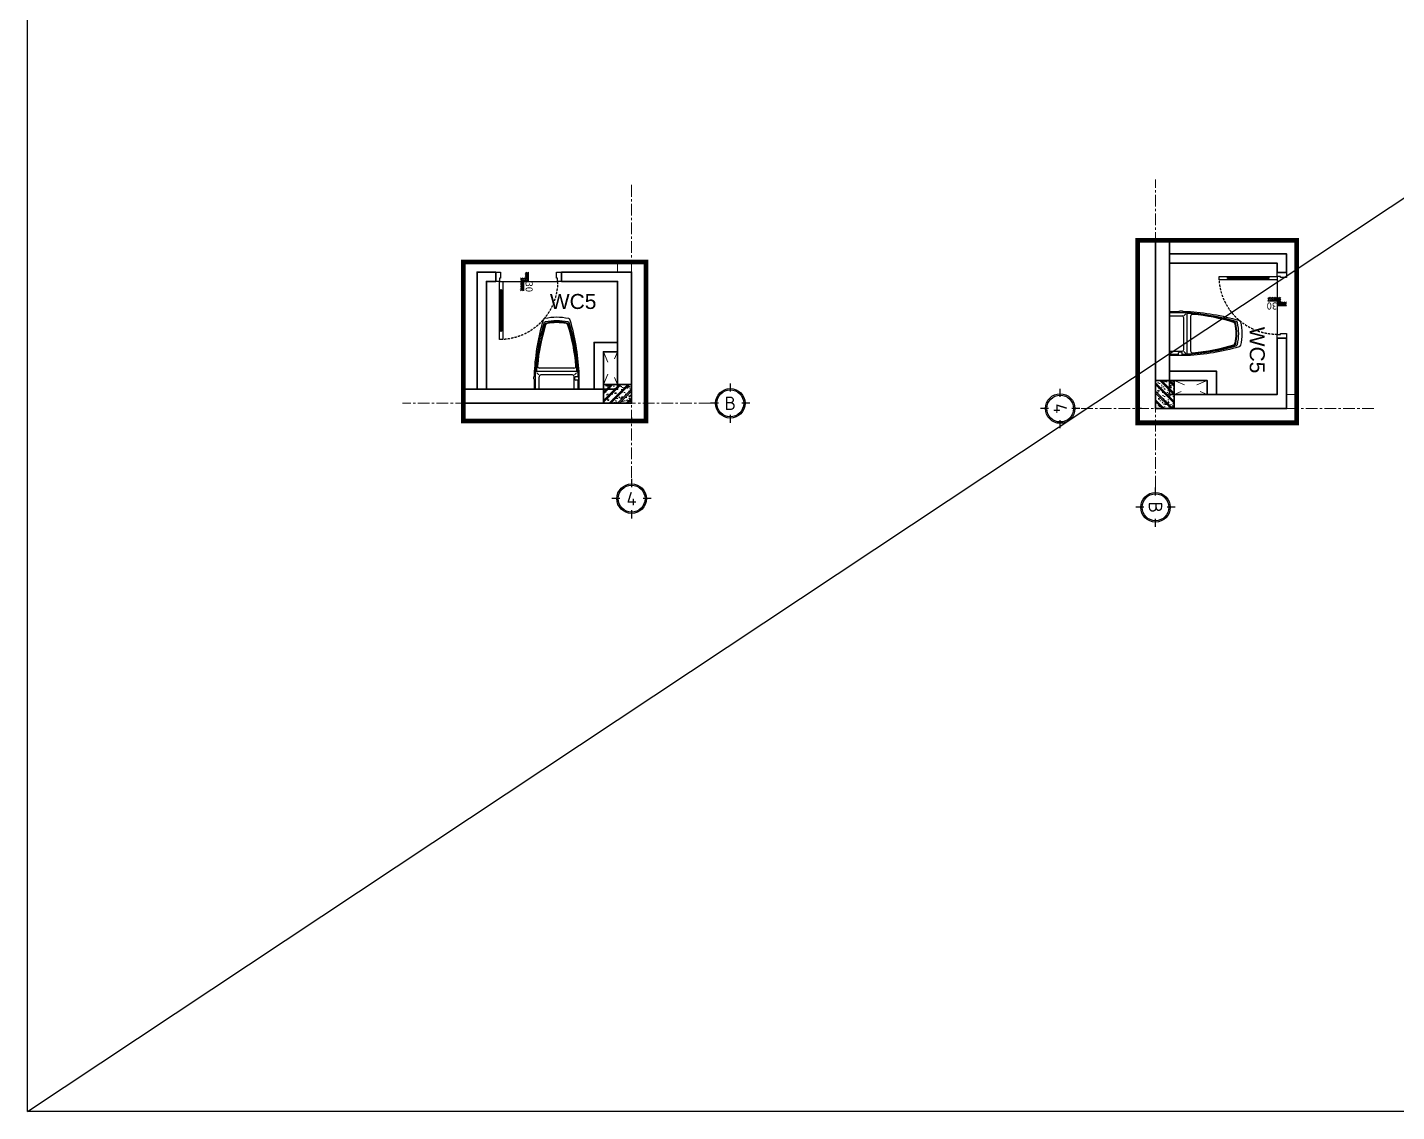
# Model space of a CAD drawing. Header units: inches. Extents: x 236662 to 497023, y -248575 to 81795.
# Drawn here: x 402912 to 417530, y -235117 to -223548 of the extents above; entities that cross this region are included whole.
import ezdxf
from ezdxf.enums import TextEntityAlignment as Align
from ezdxf.xclip import XClip

# ---------------------------------------------------------------- set-up
doc = ezdxf.new("R2010")
doc.units = ezdxf.units.IN
doc.header["$LTSCALE"] = 10
doc.header["$MEASUREMENT"] = 0
doc.header["$XCLIPFRAME"] = 2
doc.set_wipeout_variables(frame=1)
for name, pattern in [('ACAD_ISO02W100', [15, 12, -3]), ('ACAD_ISO03W100', [30, 12, -18]), ('CENTER', [2, 1.25, -0.25, 0.25, -0.25]), ('DASHED2', [0.375, 0.25, -0.125]), ('HIDDEN', [0.375, 0.25, -0.125])]:
    doc.linetypes.add(name, pattern=pattern)
for name, color, linetype in [('01. HP_TEXT', 9, 'Continuous'), ('04. HP_CUA', 153, 'Continuous'), ('07. HP_KY HIEU', 43, 'Continuous'), ('08. HP_DIM', 118, 'Continuous'), ('10. HP_VAT DUNG 1', 144, 'Continuous'), ('12. HP_NET KHUAT', 25, 'ACAD_ISO03W100'), ('TEXT', 2, 'Continuous')]:
    doc.layers.add(name, color=color, linetype=linetype)
for name, color, linetype, lineweight in [('02. HP_BE TONG', 1, 'Continuous', 35), ('03. HP_TUONG', 2, 'Continuous', 35), ('05. HP_TRUC', 251, 'CENTER', 5), ('06. HP_THAY 1', 134, 'Continuous', 15), ('06. HP_THAY 2', 147, 'Continuous', 13), ('09_HP_HATCH', 8, 'Continuous', 5), ('14. HP_OPENING', 250, 'ACAD_ISO03W100', 5), ('GHICHU', 7, 'Continuous', 9), ('N KHUAT', 8, 'Continuous', 5)]:
    doc.layers.add(name, color=color, linetype=linetype, lineweight=lineweight)
doc.styles.add('AVO', font='VNI-Avo-Bold.TTF')
doc.styles.add('BAOANNOTE', font='Arial.ttf', dxfattribs={"width": 0.8})
doc.styles.add('ISOCP50', font='ISOCPEUR.TTF')
doc.styles.get("Standard").update_dxf_attribs({"font": 'Arial.ttf'})
doc.styles.add('Tahoma', font='Tahoma.ttf')
doc.styles.add('TEXT (none)', font='Arial.ttf')
doc.styles.add('text2', font='VHELVCN.TTF')
doc.dimstyles.new('AL-100', dxfattribs={"dimtxt": 220, "dimasz": 150, "dimexe": 150, "dimexo": 150, "dimgap": 80, "dimtad": 1, "dimdec": 0, "dimzin": 9, "dimtxsty": 'text2', "dimblk": 'ARCHTICK', "dimcen": 1, "dimdle": 150, "dimclrd": 256, "dimclre": 256, "dimclrt": 7, "dimadec": 0, "dimazin": 0, "dimtfac": 1, "dimtdec": 0, "dimtix": 1, "dimtmove": 2, "dimatfit": 3, "dimldrblk": 'ARCHTICK', "dimfxl": 1, "dimtolj": 1, "dimtzin": 0, "dimlwd": -1, "dimlwe": -1, "dimarcsym": 0})

# ---------------------------------------------------------------- blocks, each defined once
blk = doc.blocks.new('Level mark - Plan 2')
blk.add_lwpolyline([(12.53, 0.4), (12.53, 3.6), (4.64, 3.6), (4.64, 0.4)], close=True)
at = {"style": 'BAOANNOTE', "flags": 8}
blk.add_attdef('FL%%P0.000', text='', height=2, dxfattribs=at).set_placement((9, 2), align=Align.MIDDLE_CENTER)
blk = doc.blocks.new('_ArchTick')
at = {"color": 0, "linetype": 'ByBlock', "const_width": 0.15}
blk.add_lwpolyline([(-0.5, -0.5), (0.5, 0.5)], dxfattribs=at)
blk = doc.blocks.new('*D1331')
at = {"layer": '08. HP_DIM', "transparency": 16777216}
for p, q in [((-9550, -3750), (-9550, -4616)), ((-5450, -3750), (-5450, -4616)), ((-9700, -4466), (-5300, -4466))]:
    blk.add_line(p, q, dxfattribs=at)
at = {"layer": 'Defpoints', "color": 0, "transparency": 16777216}
for p in [(-9550, -3600), (-5450, -3600), (-5450, -4466)]:
    blk.add_point(p, dxfattribs=at)
at = {"layer": '08. HP_DIM', "transparency": 16777216, "xscale": 150, "yscale": 150, "zscale": 150, "rotation": 180}
blk.add_blockref('_ArchTick', (-9550, -4466), dxfattribs=at)
at = {"layer": '08. HP_DIM', "transparency": 16777216, "xscale": 150, "yscale": 150, "zscale": 150}
blk.add_blockref('_ArchTick', (-5450, -4466), dxfattribs=at)
at = {"layer": '08. HP_DIM', "color": 7, "transparency": 16777216, "insert": (-7500, -4274), "char_height": 220, "attachment_point": 5, "style": 'text2'}
blk.add_mtext('\\A1;4100', dxfattribs=at)
blk = doc.blocks.new('*D1332')
at = {"layer": '08. HP_DIM', "transparency": 16777216}
for p, q in [((-5450, -3750), (-5450, -4610)), ((0, -3750), (0, -4610)), ((-5600, -4460), (150, -4460))]:
    blk.add_line(p, q, dxfattribs=at)
at = {"layer": 'Defpoints', "color": 0, "transparency": 16777216}
for p in [(-5450, -3600), (0, -3600), (0, -4460)]:
    blk.add_point(p, dxfattribs=at)
at = {"layer": '08. HP_DIM', "transparency": 16777216, "xscale": 150, "yscale": 150, "zscale": 150, "rotation": 180}
blk.add_blockref('_ArchTick', (-5450, -4460), dxfattribs=at)
at = {"layer": '08. HP_DIM', "transparency": 16777216, "xscale": 150, "yscale": 150, "zscale": 150}
blk.add_blockref('_ArchTick', (0, -4460), dxfattribs=at)
at = {"layer": '08. HP_DIM', "color": 7, "transparency": 16777216, "insert": (-2725, -4268), "char_height": 220, "attachment_point": 5, "style": 'text2'}
blk.add_mtext('\\A1;5450', dxfattribs=at)
blk = doc.blocks.new('*D1333')
at = {"layer": '08. HP_DIM', "transparency": 16777216}
for p, q in [((-15000, -3750), (-15000, -5073)), ((0, -3750), (0, -5073)), ((-15150, -4923), (150, -4923))]:
    blk.add_line(p, q, dxfattribs=at)
at = {"layer": 'Defpoints', "color": 0, "transparency": 16777216}
for p in [(-15000, -3600), (0, -3600), (0, -4923)]:
    blk.add_point(p, dxfattribs=at)
at = {"layer": '08. HP_DIM', "transparency": 16777216, "xscale": 150, "yscale": 150, "zscale": 150, "rotation": 180}
blk.add_blockref('_ArchTick', (-15000, -4923), dxfattribs=at)
at = {"layer": '08. HP_DIM', "transparency": 16777216, "xscale": 150, "yscale": 150, "zscale": 150}
blk.add_blockref('_ArchTick', (0, -4923), dxfattribs=at)
at = {"layer": '08. HP_DIM', "color": 7, "transparency": 16777216, "insert": (-8000, -4731), "char_height": 220, "attachment_point": 5, "style": 'text2'}
blk.add_mtext('\\A1;15000', dxfattribs=at)
blk = doc.blocks.new('*D1334')
at = {"layer": '08. HP_DIM', "transparency": 16777216}
for p, q in [((-15000, -3750), (-15000, -4616)), ((-9550, -3750), (-9550, -4616)), ((-9400, -4466), (-15150, -4466))]:
    blk.add_line(p, q, dxfattribs=at)
at = {"layer": 'Defpoints', "color": 0, "transparency": 16777216}
for p in [(-15000, -3600), (-9550, -3600), (-15000, -4466)]:
    blk.add_point(p, dxfattribs=at)
at = {"layer": '08. HP_DIM', "transparency": 16777216, "xscale": 150, "yscale": 150, "zscale": 150, "rotation": 180}
blk.add_blockref('_ArchTick', (-15000, -4466), dxfattribs=at)
at = {"layer": '08. HP_DIM', "transparency": 16777216, "xscale": 150, "yscale": 150, "zscale": 150}
blk.add_blockref('_ArchTick', (-9550, -4466), dxfattribs=at)
at = {"layer": '08. HP_DIM', "color": 7, "transparency": 16777216, "insert": (-12275, -4274), "char_height": 220, "attachment_point": 5, "style": 'text2'}
blk.add_mtext('\\A1;5450', dxfattribs=at)
blk = doc.blocks.new('COT')
at = {"layer": '09_HP_HATCH'}
h = blk.add_hatch(dxfattribs=at)
h.set_pattern_fill('CHAU-01', color=256, scale=15, pattern_type=2)
h.set_pattern_definition([(50, (-55276.965, -37444.2), (107.58903, -9.41282), [11.25, -123.75]), (355, (-55276.97, -37444.2), (-20.8127, 112.82882), [9, -99]), (100.4514, (-55268, -37444.99), (86.7764, 103.41593), [9.56103, -105.17132]), (46.1842, (-55276.97, -37414.2), (160.08616, -24.82785), [16.875, -185.625]), (96.6356, (-55263.62, -37416.27), (140.1994, 146.11768), [14.34154, -157.75695]), (351.1842, (-55276.97, -37414.2), (140.1993, 146.1178), [13.5, -148.5]), (21, (-55261.965, -37421.7), (89.53606, -60.39283), [11.25, -123.75]), (326, (-55261.97, -37421.7), (36.4973, 108.7725), [9, -99]), (71.4514, (-55254.5, -37426.73), (126.0334, 48.37957), [9.56103, -105.17132]), (37.5, (-55276.965, -37444.2), (1.823978, 49.934078), [0, -97.8, 0, -100.5, 0, -99.375]), (7.5, (-55276.965, -37444.2), (39.46043, 59.161757), [0, -57.3, 0, -95.55, 0, -37.875]), (327.5, (-55310.415, -37444.2), (80.073365, -3.38323), [0, -37.5, 0, -117, 0, -155.25]), (317.5, (-55325.415, -37444.2), (87.477925, 15.01575), [0, -48.75, 0, -77.7, 0, -110.25]), (45, (-55276.965, -37444.2), (-45.07806, 45.07806), []), (45, (-55276.965, -37425.827), (-45.07806, 45.07806), [])])
h.paths.add_polyline_path([(0, -200), (300, -200), (300, 0), (0, 0)])
at = {"layer": '02. HP_BE TONG'}
blk.add_lwpolyline([(0, -200), (300, -200), (300, 0), (0, 0)], close=True, dxfattribs=at)
blk = doc.blocks.new('ádasdwdczxzc')
at = {"layer": '03. HP_TUONG'}
for p in [(-15000, 3600), (-9750, 3600), (-5550, 3600), (-300, 3600), (-15000, 200), (-9750, 200), (-5550, 200), (-300, 200)]:
    blk.add_blockref('COT', p, dxfattribs=at)
blk = doc.blocks.new('*D1335')
at = {"layer": '08. HP_DIM', "transparency": 16777216}
for p, q in [((1484, 150), (1484, -3750)), ((150, 0), (1634, 0)), ((150, -3600), (1634, -3600))]:
    blk.add_line(p, q, dxfattribs=at)
at = {"layer": 'Defpoints', "color": 0, "transparency": 16777216}
for p in [(0, 0), (0, -3600), (1484, -3600)]:
    blk.add_point(p, dxfattribs=at)
at = {"layer": '08. HP_DIM', "transparency": 16777216, "xscale": 150, "yscale": 150, "zscale": 150}
for p, rotation in [((1484, 0), 90), ((1484, -3600), 270)]:
    blk.add_blockref('_ArchTick', p, dxfattribs=dict(at, rotation=rotation))
at = {"layer": '08. HP_DIM', "color": 7, "transparency": 16777216, "insert": (1292, -1800), "char_height": 220, "attachment_point": 5, "rotation": 90, "style": 'text2'}
blk.add_mtext('\\A1;3600', dxfattribs=at)
blk = doc.blocks.new('Step Symbol - Metric')
h = blk.add_hatch()
h.set_pattern_fill('_USER', color=0, angle=45, style=0, pattern_type=0)
h.set_pattern_definition([(45, (0, 4), (-0.70711, 0.70711), [])])
h.paths.add_polyline_path([(8, 0), (8, -3), (-3, -3), (-3, 1), (-8, 1), (-8, 4), (0, 4), (0, 0)])
at = {"color": 0}
blk.add_lwpolyline([(8, 0), (0, 0), (0, 4), (-8, 4)], dxfattribs=at)
blk.add_attdef('Step', (2, 2), '', height=3, dxfattribs=at)
blk = doc.blocks.new('*U1315')
for p, q in [((50, 0), (1275, 0)), ((105, 100), (592.5, 100)), ((105, 65), (592.5, 65)), ((732.5, 100), (1220, 100)), ((732.5, 65), (1220, 65))]:
    blk.add_line(p, q)
for points in [[(50, 65), (50, 0), (0, 0), (0, 100), (35, 100), (35, 65)], [(95, 78.5), (105, 78.5), (105, 65), (35, 65), (35, 100), (105, 100), (105, 86.5), (95, 86.5)], [(662.5, 65), (592.5, 65), (592.5, 78.5), (602.5, 78.5), (602.5, 86.5), (592.5, 86.5), (592.5, 100), (662.5, 100)], [(722.5, 78.5), (732.5, 78.5), (732.5, 65), (662.5, 65), (662.5, 100), (732.5, 100), (732.5, 86.5), (722.5, 86.5)], [(1290, 65), (1220, 65), (1220, 78.5), (1230, 78.5), (1230, 86.5), (1220, 86.5), (1220, 100), (1290, 100)], [(1275, 65), (1275, 0), (1325, 0), (1325, 100), (1290, 100), (1290, 65)]]:
    blk.add_lwpolyline(points, close=True)
at = {"color": 8}
for points in [[(95, 86.5), (95, 78.5), (602.5, 78.5), (602.5, 86.5)], [(722.5, 86.5), (722.5, 78.5), (1230, 78.5), (1230, 86.5)]]:
    blk.add_lwpolyline(points, close=True, dxfattribs=at)
blk = doc.blocks.new('FDGGDFGDFGDFGFD')
at = {"color": 252}
for p, q in [((-215, 175), (-215, -175)), ((-180, 205), (-180, -205)), ((-147, 182), (-166, 201)), ((-145, 161), (-145, -161)), ((-127, 213), (-127, 194)), ((0, 179), (-127, 179)), ((-100, 186), (-119, 186)), ((-92, 213), (-92, 194)), ((-147, -182), (-166, -201)), ((0, -179), (-127, -179))]:
    blk.add_line(p, q, dxfattribs=at)
blk.add_lwpolyline([(-100, 221, -0.381966), (-92, 214), (-9, 214, -0.414214), (0, 205), (0, -205, -0.414214), (-9, -214), (-171, -214, -0.056436), (-673, -128, -0.271858), (-687, -113, -0.114547), (-687, 113, -0.271578), (-673, 128, -0.056423), (-171, 214), (-127, 214, -0.381966), (-119, 221)], format="xyb", close=True, dxfattribs=at)
blk.add_lwpolyline([(-237, 195), (-237, 195)], close=True, dxfattribs=at)
for centre, radius, start, end in [((-85, -1684), 1892, 92.8743, 107.6554), ((-85, -1684), 1885, 94.6245, 107.5277), ((-235, 175), 20.3, 0, 94.6246), ((-171, 205), 9, 90, 180), ((-127, 161), 18, 90, 180), ((-119, 194), 8.1, 180, 270), ((-100, 194), 8.1, 270, 0), ((-201, 0), 483, 167.5059, 192.4941), ((-196, -1), 481, 168.1005, 191.7373), ((-653, 100), 20.3, 107.6554, 167.5059), ((-647, 94), 20.3, 107.5277, 168.1005), ((-653, -100), 20.3, 192.4941, 252.3446), ((-647, -94), 20.3, 191.7373, 252.464), ((-85, 1684), 1892, 252.3446, 267.1257), ((-85, 1684), 1885, 252.464, 265.3754), ((-235, -175), 20.3, 265.3754, 0), ((-171, -205), 9, 180, 270), ((-127, -161), 18, 180, 270)]:
    blk.add_arc(centre, radius, start, end, dxfattribs=at)
blk = doc.blocks.new('xi bet')
blk.add_lwpolyline([(-4710337, 6048010), (-4710167, 6048010, 0.414214), (-4710158, 6048019), (-4710158, 6048449, 0.414214), (-4710167, 6048459), (-4710255, 6048459, 0.381966), (-4710263, 6048466), (-4710283, 6048466, 0.381966), (-4710291, 6048459), (-4710337, 6048459, 0.056423), (-4710864, 6048369, 0.271578), (-4710879, 6048353, 0.114547), (-4710879, 6048115, 0.271858), (-4710865, 6048100, 0.056436)], format="xyb", close=True)
at = {"linetype": 'Continuous', "xscale": -1, "rotation": 180}
blk.add_blockref('FDGGDFGDFGDFGFD', (-4710158, 6048234), dxfattribs=at)
blk = doc.blocks.new('20210513 PAMB--CLINH-QN$0$bh')
for p, q in [((608162, 1145012), (608162, 1145042)), ((608162, 1145042), (608465, 1145042)), ((608465, 1145012), (608162, 1145012)), ((608465, 1145042), (608465, 1145012)), ((608174, 1144723), (608122, 1144723)), ((608174, 1144681), (608122, 1144681)), ((608453, 1144723), (608506, 1144723)), ((608453, 1144681), (608506, 1144681))]:
    blk.add_line(p, q)
for centre, radius in [((607792, 1144765), 91), ((607792, 1144765), 20.6), ((607792, 1144765), 12.7), ((608314, 1144702), 141), ((608314, 1144702), 91), ((608860, 1144765), 91), ((608860, 1144765), 20.6), ((608860, 1144765), 12.7), ((608314, 1144702), 21.4)]:
    blk.add_circle(centre, radius)
for centre, start, end in [((608122, 1144702), 90, 270), ((608506, 1144702), 270, 90)]:
    blk.add_arc(centre, 21.4, start, end)
blk = doc.blocks.new('MB may giat')
at = {"linetype": 'ByBlock'}
blk.add_wipeout([(-700, 0), (-700, -700), (0, -700), (0, 0)], dxfattribs=at)
h = blk.add_hatch(dxfattribs=at)
h.set_pattern_fill('AR-RROOF', color=256, scale=3, angle=45, style=0)
h.set_pattern_definition([(45, (-17593.72, -20718.18), (64.65784, 172.42092), [1143, -152.4, 381, -76.2]), (45, (-17549, -20619.58), (-125.54398, 17.7809), [228.6, -25.146, 457.2, -57.15]), (45, (-17612.576, -20645.44), (244.08336, 316.28462), [609.6, -106.68, 304.8, -76.2])])
h.paths.add_polyline_path([(-200, -350, -1), (-500, -350, -1)])
for points in [[(-700, 0), (-700, -700), (0, -700), (0, 0)], [(-660, -40), (-660, -660), (-40, -660), (-40, -40)], [(-242, -700), (-242, -726), (-195, -726), (-195, -700)], [(-170, -700), (-170, -726), (-122, -726), (-122, -700)], [(-97, -700), (-97, -726), (-50, -726), (-50, -700)]]:
    blk.add_lwpolyline(points, close=True, dxfattribs=at)
for radius in [200, 150]:
    blk.add_circle((-350, -350), radius, dxfattribs=at)
blk = doc.blocks.new('ÁDASD')
for points in [[(0, 380, 0.414214), (-20, 400), (-475, 400, 0.414214), (-495, 380), (-495, -380, 0.414214), (-475, -400), (-20, -400, 0.414214), (0, -380)], [(-90, 375), (-450, 375, 0.414214), (-470, 355), (-470, -355, 0.414214), (-450, -375), (-90, -375, 0.414214), (-70, -355), (-70, 355, 0.414214)]]:
    blk.add_lwpolyline(points, format="xyb", close=True)
for points in [[(-222, -278), (-99, -278)], [(-160, -340), (-160, -217)]]:
    blk.add_lwpolyline(points, close=True)
blk.add_circle((-156, -278), 36.1)
blk = doc.blocks.new('NOITHAT TANG 4')
at = {"layer": '10. HP_VAT DUNG 1'}
for points in [[(-6500, 3100), (-6500, 3100), (-6500, 3400), (-5550, 3400), (-5550, 3100), (-6450, 3100)], [(-6500, 3100), (-6500, 3100), (-6500, 3400), (-5550, 3400), (-5550, 3100), (-6500, 3100)]]:
    blk.add_lwpolyline(points, dxfattribs=at)
at = {"layer": '10. HP_VAT DUNG 1', "linetype": 'DASHED2', "ltscale": 25}
for points in [[(-6450, 3350), (-5600, 3350), (-5600, 3150), (-6450, 3150)], [(-6450, 3350), (-5600, 3350), (-5600, 3150), (-6450, 3150)], [(-16000, 200), (-15400, 200), (-15400, 800), (-16000, 800)]]:
    blk.add_lwpolyline(points, close=True, dxfattribs=at)
at = {"layer": '10. HP_VAT DUNG 1'}
for points in [[(-11000, 445), (-11500, 445), (-11500, 2185), (-11000, 2185)], [(-11500, 1069), (-11972, 1069), (-11972, 1873), (-11500, 1873)], [(-16050, 150), (-15350, 150), (-15350, 850), (-16050, 850)]]:
    blk.add_lwpolyline(points, close=True, dxfattribs=at)
for name, p, rotation in [('ÁDASD', (-5397, 1740), 180), ('MB may giat', (-5450, 850), 90)]:
    blk.add_blockref(name, p, dxfattribs=dict(at, rotation=rotation))
at = {"layer": '10. HP_VAT DUNG 1', "xscale": -0.9599999999627464, "yscale": 0.9599999999627464, "zscale": 0.9599999999627464, "rotation": 269.9999853283708}
blk.add_blockref('20210513 PAMB--CLINH-QN$0$bh', (-1110241, -582666), dxfattribs=at)
at = {"layer": '10. HP_VAT DUNG 1', "extrusion": (0, 0, -1), "xscale": 1.049999999813735, "yscale": 1.049999999813735, "zscale": -1.049999999813735, "rotation": 270}
blk.add_blockref('xi bet', (-6349846, -4945516), dxfattribs=at)
at = {"layer": '06. HP_THAY 1'}
blk.add_lwpolyline([(-5450, 2240), (-4950, 2240, -0.414214), (-4850, 2140), (-4850, 850), (-5450, 850)], format="xyb", close=True, dxfattribs=at)
blk = doc.blocks.new('*U33')
at = {"ltscale": 100}
for p, q in [((40, 620), (40, 200)), ((75, 200), (75, 620))]:
    blk.add_line(p, q, dxfattribs=at)
at = {"color": 8, "ltscale": 100}
blk.add_line((40, 100), (660, 100), dxfattribs=at)
at = {"ltscale": 100}
for points in [[(40, 720), (40, 620), (52, 620), (52, 630), (62, 630), (62, 620), (75, 620), (75, 720)], [(62, 200), (62, 190), (52, 190), (52, 200), (40, 200), (40, 100), (75, 100), (75, 200)], [(50, 65), (40, 65), (40, 100), (0, 100), (0, 0), (50, 0)], [(700, 100), (660, 100), (660, 65), (650, 65), (650, 0), (700, 0)]]:
    blk.add_lwpolyline(points, close=True, dxfattribs=at)
at = {"color": 8, "ltscale": 100}
blk.add_lwpolyline([(62, 630), (52, 630), (52, 190), (62, 190)], close=True, dxfattribs=at)
at = {"color": 8, "linetype": 'HIDDEN', "ltscale": 10}
blk.add_arc((40, 100), 620, 360, 90, dxfattribs=at)
blk = doc.blocks.new('*U163')
at = {"ltscale": 100}
for p, q in [((40, 620), (40, 200)), ((75, 200), (75, 620))]:
    blk.add_line(p, q, dxfattribs=at)
at = {"color": 8, "ltscale": 100}
blk.add_line((40, 100), (660, 100), dxfattribs=at)
at = {"ltscale": 100}
for points in [[(40, 720), (40, 620), (52, 620), (52, 630), (62, 630), (62, 620), (75, 620), (75, 720)], [(62, 200), (62, 190), (52, 190), (52, 200), (40, 200), (40, 100), (75, 100), (75, 200)], [(50, 65), (40, 65), (40, 100), (0, 100), (0, 0), (50, 0)], [(700, 100), (660, 100), (660, 65), (650, 65), (650, 0), (700, 0)]]:
    blk.add_lwpolyline(points, close=True, dxfattribs=at)
at = {"color": 8, "ltscale": 100}
blk.add_lwpolyline([(62, 630), (52, 630), (52, 190), (62, 190)], close=True, dxfattribs=at)
at = {"color": 8, "linetype": 'HIDDEN', "ltscale": 10}
blk.add_arc((40, 100), 620, 360, 90, dxfattribs=at)
blk = doc.blocks.new('*U1324')
at = {"ltscale": 100}
for p, q in [((428, 424), (127, 598)), ((144, 628), (445, 454)), ((2126, 628), (1825, 454)), ((1842, 424), (2143, 598)), ((428, 324), (127, 150)), ((144, 120), (445, 293)), ((2126, 120), (1825, 293)), ((1842, 324), (2143, 150))]:
    blk.add_line(p, q, dxfattribs=at)
at = {"color": 8, "ltscale": 100}
blk.add_line((40, 100), (2230, 100), dxfattribs=at)
at = {"ltscale": 100}
for points in [[(138, 617), (129, 622), (124, 613), (133, 608), (127, 598), (40, 648), (57, 678), (144, 628)], [(2132, 617), (2141, 622), (2146, 613), (2137, 608), (2143, 598), (2230, 648), (2212, 678), (2126, 628)], [(514, 374), (428, 424), (434, 435), (442, 430), (447, 438), (439, 443), (445, 454), (532, 404)], [(1756, 374), (1842, 424), (1836, 435), (1828, 430), (1823, 438), (1831, 443), (1825, 454), (1738, 404)], [(514, 374), (428, 324), (434, 313), (442, 318), (447, 309), (439, 304), (445, 293), (532, 343)], [(1756, 374), (1842, 324), (1836, 313), (1828, 318), (1823, 309), (1831, 304), (1825, 293), (1738, 343)], [(138, 131), (129, 126), (124, 134), (133, 139), (127, 150), (40, 100), (57, 70), (144, 120)], [(2132, 131), (2141, 126), (2146, 134), (2137, 139), (2143, 150), (2230, 100), (2212, 70), (2126, 120)], [(50, 65), (40, 65), (40, 100), (0, 100), (0, 0), (50, 0)], [(2220, 65), (2230, 65), (2230, 100), (2270, 100), (2270, 0), (2220, 0)]]:
    blk.add_lwpolyline(points, close=True, dxfattribs=at)
at = {"color": 8, "ltscale": 100}
for points in [[(447, 438), (442, 430), (124, 613), (129, 622)], [(1823, 438), (1828, 430), (2146, 613), (2141, 622)], [(447, 309), (442, 318), (124, 134), (129, 126)], [(1823, 309), (1828, 318), (2146, 134), (2141, 126)]]:
    blk.add_lwpolyline(points, close=True, dxfattribs=at)
at = {"color": 8, "linetype": 'HIDDEN', "ltscale": 10}
for centre, start, end in [((40, 100), 0, 30), ((2230, 100), 150, 180)]:
    blk.add_arc(centre, 547, start, end, dxfattribs=at)
blk.add_arc((542, 390), 580, 210, 213.4596)
blk = doc.blocks.new('CUA TANG 4')
at = {"layer": '04. HP_CUA'}
for name, p, rotation in [('*U163', (9450, -450), 270), ('*U1324', (1700, -2935), 90)]:
    blk.add_blockref(name, p, dxfattribs=dict(at, rotation=rotation))
at = {"layer": '04. HP_CUA', "xscale": -1, "rotation": 180}
for p in [(4200, -1120), (13550, -2200)]:
    blk.add_blockref('*U33', p, dxfattribs=at)
blk = doc.blocks.new('grid test1')
at = {"ltscale": 20}
for p, q in [((0, 440), (0, 260)), ((-260, 0), (-440, 0)), ((440, 0), (260, 0)), ((0, -260), (0, -440))]:
    blk.add_line(p, q, dxfattribs=at)
at = {"color": 251, "ltscale": 20, "true_color": 0x636466}
for radius in [330, 300]:
    blk.add_circle((0, 0), radius, dxfattribs=at)
at = {"layer": '01. HP_TEXT', "color": 2, "ltscale": 20, "true_color": 0xf1eb1f, "style": 'ISOCP50'}
blk.add_attdef('GRID', text='', height=300, dxfattribs=at).set_placement((-37, 0), align=Align.MIDDLE_CENTER)
blk = doc.blocks.new('mb tang 4')
at = {"layer": '07. HP_KY HIEU'}
h = blk.add_hatch(color=256, dxfattribs=at)
h.dxf.hatch_style = 1
edge = h.paths.add_edge_path()
edge.add_arc((-8950, -2500), 25, 0, 360)
at = {"layer": '09_HP_HATCH'}
h = blk.add_hatch(dxfattribs=at)
h.set_pattern_fill('AR-RROOF', color=256, scale=200, angle=45)
h.set_pattern_definition([(45, (-119701.9, -32749.67), (169.70563, 452.54834), [3000, -400, 1000, -200]), (45, (-119584.52, -32490.87), (-329.51176, 46.66905), [600, -66, 1200, -150]), (45, (-119751.4, -32558.75), (640.63874, 830.14336), [1600, -280, 800, -200])])
h.paths.add_polyline_path([(-150, -150), (-150, -1400), (-850, -1400), (-850, -150)])
at = {"layer": '03. HP_TUONG'}
for p, q in [((-10800, -1120), (-10800, -1220)), ((-5550, -1742.5), (-5450, -1742.5)), ((-1450, -2300), (-1450, -2200)), ((-750, -2300), (-750, -2200))]:
    blk.add_line(p, q, dxfattribs=at)
for points in [[(-4350, 0), (-15000, 0), (-15000, -1000), (-14900, -1000), (-14900, -150), (-4350, -150)], [(-13400, -665), (-13300, -665), (-13300, -150), (-13400, -150)], [(-5550, -150), (-5450, -150), (-5450, -450), (-5550, -450)], [(-14900, -1200), (-14800, -1200), (-14800, -1000), (-15000, -1000), (-15000, -1100)], [(-5550, -1150), (-5450, -1150), (-5450, -1742.5), (-5550, -1742.5)], [(-13400, -2935), (-13300, -2935), (-13300, -3450), (-13400, -3450)], [(-14900, -3250), (-14800, -3250), (-14800, -3450), (-15000, -3450), (-15000, -3350)]]:
    blk.add_lwpolyline(points, close=True, dxfattribs=at)
for points in [[(-11000, -3450), (-11000, -1120), (-10800, -1120)], [(-9550, -1220), (-10100, -1220), (-10100, -1120), (-9450, -1120), (-9450, -3450), (-9550, -3450), (-9550, -1220)], [(-10900, -3450), (-10900, -1220), (-10800, -1220)], [(-750, -2200), (0, -2200), (0, -3600), (-15000, -3600), (-15000, -3450), (-14850, -3450), (-14850, -3450), (-150, -3450), (-150, -2300), (-750, -2300)], [(-1550, -2300), (-1550, -2300), (-1550, -2300), (-1550, -3450), (-1650, -3450), (-1650, -2200), (-1450, -2200)], [(-1450, -2300), (-1550, -2300)], [(-9850, -3450), (-9850, -2950), (-9550, -2950)], [(-9750, -3450), (-9750, -3050), (-9550, -3050)], [(-5550, -3067.5), (-5550, -3450), (-5450, -3450), (-5450, -3067.5), (-5550, -3067.5)], [(-400, -3450), (-400, -2950), (-150, -2950)], [(-300, -3450), (-300, -3050), (-150, -3050)]]:
    blk.add_lwpolyline(points, dxfattribs=at)
at = {"layer": '06. HP_THAY 1'}
for p, q in [((-8500, -200), (-8500, -1250)), ((-6500, -1250), (-6500, -200)), ((-8500, -1250), (-6500, -1250))]:
    blk.add_line(p, q, dxfattribs=at)
for points in [[(-15900, 30), (-16280, 30), (-16280, -2780), (-15900, -2780)], [(-15900, 0), (-15000, 0), (-15000, -100), (-15900, -100)], [(-9450, -200), (-5550, -200), (-5550, -150), (-9450, -150)], [(-5550, -1742.5), (-5450, -1742.5), (-5450, -3067.5), (-5550, -3067.5)], [(-6450, -2200), (-6450, -2550), (-8550, -2550), (-8550, -2200)], [(-8500, -2250), (-6500, -2250), (-6500, -2500), (-8500, -2500)], [(-16150, -2750), (-16050, -2750), (-16050, -3450), (-16150, -3450)], [(-16230, -3420), (-15000, -3420), (-15000, -3630), (-16230, -3630)]]:
    blk.add_lwpolyline(points, close=True, dxfattribs=at)
for points in [[(-4350, 0), (0, 0), (0, -2200)], [(-8550, -200), (-8550, -1300), (-6450, -1300), (-6450, -200)], [(-4350, -150), (-150, -150), (-150, -2200)]]:
    blk.add_lwpolyline(points, dxfattribs=at)
at = {"layer": '06. HP_THAY 2'}
for p, q in [((-9450, -1120), (-9450, -150)), ((-8500, -1300), (-8500, -2200)), ((-750, -2300), (-1450, -2300))]:
    blk.add_line(p, q, dxfattribs=at)
for points in [[(-850, -150), (-150, -150), (-150, -1400), (-850, -1400)], [(-5550, -450), (-5450, -450), (-5450, -1150), (-5550, -1150)], [(-13300, -665), (-13400, -665), (-13400, -2935), (-13300, -2935)], [(-8250, -2200), (-8250, -1300), (-8000, -1300), (-8000, -2200)], [(-8000, -2200), (-8000, -1300), (-7750, -1300), (-7750, -2200)], [(-7750, -2200), (-7750, -1300), (-7500, -1300), (-7500, -2200)], [(-7500, -2200), (-7500, -1300), (-7250, -1300), (-7250, -2200)], [(-7250, -2200), (-7250, -1300), (-7000, -1300), (-7000, -2200)], [(-7000, -2200), (-7000, -1300), (-6750, -1300), (-6750, -2200)], [(-6750, -2200), (-6750, -1300), (-6500, -1300), (-6500, -2200)], [(-6450, -2250), (-5550, -2250), (-5550, -2500), (-6450, -2500)], [(-8500, -3450), (-8500, -2550), (-8250, -2550), (-8250, -3450)], [(-8250, -3450), (-8250, -2550), (-8000, -2550), (-8000, -3450)], [(-8000, -3450), (-8000, -2550), (-7750, -2550), (-7750, -3450)], [(-7750, -3450), (-7750, -2550), (-7500, -2550), (-7500, -3450)], [(-7500, -3450), (-7500, -2550), (-7250, -2550), (-7250, -3450)], [(-7250, -3450), (-7250, -2550), (-7000, -2550), (-7000, -3450)], [(-7000, -3450), (-7000, -2550), (-6750, -2550), (-6750, -3450)], [(-6750, -3450), (-6750, -2550), (-6500, -2550), (-6500, -3450)]]:
    blk.add_lwpolyline(points, close=True, dxfattribs=at)
for points in [[(-6450, -2200), (-6450, -2250), (-5550, -2250), (-5550, -1150)], [(-6500, -1300), (-6500, -2200)], [(-8550, -2500), (-9450, -2500), (-9450, -3450), (-8500, -3450), (-8500, -2550)], [(-6450, -2500), (-5550, -2500), (-5550, -3450), (-6500, -3450), (-6500, -2550)], [(-6450, -2500), (-6450, -2550), (-6500, -2550)]]:
    blk.add_lwpolyline(points, dxfattribs=at)
at = {"layer": '07. HP_KY HIEU', "linetype": 'DASHED2'}
blk.add_lwpolyline([(-8950, -1750), (-8950, -3000), (-6050, -3000), (-6050, -1750)], close=True, dxfattribs=at)
at = {"layer": '07. HP_KY HIEU'}
for points in [[(-6951.7, -2187.3), (-7328.1, -2939.1), (-7483.3, -2849.5), (-7234.9, -3136.1), (-7390.1, -3046.5), (-7859.8, -3860.1)], [(-6935, -2196.9), (-7321, -2965.5), (-7393.4, -2923.7), (-7145, -3210.3), (-7383, -3072.9), (-7843.1, -3869.7)]]:
    blk.add_lwpolyline(points, dxfattribs=at)
blk.add_circle((-8950, -2500), 25, dxfattribs=at)
at = {"layer": '12. HP_NET KHUAT'}
blk.add_line((-4350, -150), (-4350, -3450), dxfattribs=at)
for points in [[(-16250, 0), (-15930, 0), (-15930, -2750), (-16250, -2750)], [(-16200, -3450), (-15000, -3450), (-15000, -3600), (-16200, -3600)]]:
    blk.add_lwpolyline(points, close=True, dxfattribs=at)
blk.add_lwpolyline([(-150, -1200), (-650, -1200), (-650, -150), (-550, -150), (-550, -1100), (-150, -1100)], dxfattribs=at)
at = {"layer": '14. HP_OPENING'}
for p, q in [((-8500, -200), (-6500, -1250)), ((-8500, -1250), (-6500, -200)), ((-8500, -2250), (-6500, -2500)), ((-8500, -2500), (-6500, -2250)), ((-9750, -3050), (-9550, -3400)), ((-9750, -3400), (-9550, -3050)), ((-300, -3050), (-150, -3400)), ((-300, -3400), (-150, -3050))]:
    blk.add_line(p, q, dxfattribs=at)
at = {"layer": 'N KHUAT', "linetype": 'Continuous', "const_width": 20}
blk.add_lwpolyline([(-8446.4, -1865.5), (-8500, -1750), (-8439.4, -1646)], dxfattribs=at)
ref = blk.add_blockref('Level mark - Plan 2', (-3984, -1789.1), dxfattribs=dict(xscale=100, yscale=100, zscale=100))
ref.add_attrib('FL%%P0.000', 'FL:+9.761', dxfattribs={"height": 100, "style": 'BAOANNOTE'}).set_placement((-3084, -1589.1), align=Align.MIDDLE_CENTER)
ref = blk.add_blockref('Level mark - Plan 2', (-15669.3, -2244.6), dxfattribs=dict(xscale=100, yscale=100, zscale=100))
ref.add_attrib('FL%%P0.000', 'FL:+11.250', dxfattribs={"height": 100, "style": 'BAOANNOTE'}).set_placement((-14769.3, -2044.6), align=Align.MIDDLE_CENTER)
ref = blk.add_blockref('Level mark - Plan 2', (-13134.8, -2285.7), dxfattribs=dict(xscale=100, yscale=100, zscale=100))
ref.add_attrib('FL%%P0.000', 'FL:+11.300', dxfattribs={"height": 100, "style": 'BAOANNOTE'}).set_placement((-12234.8, -2085.7), align=Align.MIDDLE_CENTER)
at = {"layer": '04. HP_CUA', "rotation": 90}
blk.add_blockref('*U1315', (-5450, -3067.5), dxfattribs=at)
at = {"layer": '07. HP_KY HIEU'}
ref = blk.add_blockref('Step Symbol - Metric', (-5450, -869.1), dxfattribs=dict(at, xscale=12.5, yscale=12.5, zscale=12.5))
ref.add_attrib('Step', '50', (-5449, -850.7), dxfattribs={"layer": '0', "color": 7, "height": 75, "style": 'Tahoma'})
ref = blk.add_blockref('Step Symbol - Metric', (-13400, -1837.1), dxfattribs=dict(at, xscale=-12.5, yscale=12.5, zscale=12.5))
ref.add_attrib('Step', '50', (-13514.3, -1818.7), dxfattribs={"layer": '0', "color": 7, "height": 75, "style": 'Tahoma'})
ref = blk.add_blockref('Step Symbol - Metric', (-1150, -2300), dxfattribs=dict(at, xscale=12.5, yscale=12.5, zscale=12.5, rotation=270))
ref.add_attrib('Step', '30', (-1131.6, -2301), dxfattribs={"layer": '0', "color": 7, "height": 75, "rotation": 270, "style": 'Tahoma'})
at = {"layer": '08. HP_DIM'}
blk.add_blockref('ádasdwdczxzc', (0, -3600), dxfattribs=at)
at = {"layer": '01. HP_TEXT', "style": 'TEXT (none)'}
for s, p in [('GIẶT PHƠI ', (-3704.5, -1320.2)), ('SÂN THƯỢNG', (-15532.8, -1775.8)), ('P.THỜ', (-12607.4, -1816.9)), ('KHO', (-10609.6, -2491.5)), ('WC5', (-872.2, -2593.5))]:
    blk.add_text(s, height=159.88, dxfattribs=at).set_placement(p)
at = {"layer": 'GHICHU', "color": 0, "linetype": 'Continuous', "style": 'AVO'}
for s, p in [('21', (-8706.7, -1497.8)), ('19', (-8201.3, -1497.8)), ('17', (-7701.3, -1497.8)), ('15', (-7201.3, -1497.8)), ('13', (-6701.3, -1497.8)), ('11', (-5844.7, -2476.2)), ('1', (-9364.4, -3399.4)), ('3', (-8164.4, -3399.4)), ('5', (-7679.1, -3403.5)), ('7', (-7176.8, -3390.1)), ('9', (-6721.2, -3387.9))]:
    blk.add_text(s, height=121, dxfattribs=at).set_placement(p)
at = {"layer": '08. HP_DIM'}
dim = blk.add_linear_dim(base=(1483.9, -3600), p1=(0, 0), p2=(0, -3600), angle=90, dimstyle='AL-100', dxfattribs=at)
dim.commit()
dim.dimension.update_dxf_attribs({"geometry": '*D1335', "text_midpoint": (1291.5, -1800)})
dim = blk.add_linear_dim(base=(0, -4922.9), p1=(-15000, -3600), p2=(0, -3600), dimstyle='AL-100', dxfattribs=at)
dim.commit()
dim.dimension.update_dxf_attribs({"geometry": '*D1333', "text_midpoint": (-8000, -4730.6), "dimtype": 128})
for base, p1, p2, picture, middle in [((-15000, -4466), (-9550, -3600), (-15000, -3600), '*D1334', (-12275, -4273.6)), ((-5450, -4466), (-9550, -3600), (-5450, -3600), '*D1331', (-7500, -4273.6)), ((0, -4460.1), (-5450, -3600), (0, -3600), '*D1332', (-2725, -4267.7))]:
    dim = blk.add_linear_dim(base=base, p1=p1, p2=p2, dimstyle='AL-100', dxfattribs=at)
    dim.commit()
    dim.dimension.update_dxf_attribs({"geometry": picture, "text_midpoint": middle})

msp = doc.modelspace()

# ---------------------------------------------------------------- block references
ref = msp.add_blockref('mb tang 4', (418555.8, -227614.8), dxfattribs=dict(rotation=270))
XClip(ref).set_block_clipping_path([(-1796.1879987293, -3788.9180334962), (152.4078015867, -2093.9278662046)])
ref = msp.add_blockref('mb tang 4', (409362.8, -223958.8))
XClip(ref).set_block_clipping_path([(-1796.1879987293, -3788.9180334962), (152.4078015867, -2093.9278662046)])
at = {"layer": '07. HP_KY HIEU', "ltscale": 20}
ref = msp.add_blockref('grid test1', (410416.4, -227558.8), dxfattribs=dict(at, xscale=0.477750000078231, yscale=0.477750000078231, zscale=0.477750000078231))
ref.add_attrib('GRID', 'B', dxfattribs={"layer": 'TEXT', "ltscale": 20, "height": 143.3, "style": 'ISOCP50'}).set_placement((410416.4, -227558.8), align=Align.MIDDLE_CENTER)
ref = msp.add_blockref('grid test1', (413938.2, -227614.8), dxfattribs=dict(at, xscale=0.477750000078231, yscale=0.477750000078231, zscale=0.477750000078231, rotation=270))
ref.add_attrib('GRID', '4', dxfattribs={"layer": 'TEXT', "ltscale": 20, "height": 143.3, "rotation": 270, "style": 'ISOCP50'}).set_placement((413938.2, -227614.8), align=Align.MIDDLE_CENTER)
ref = msp.add_blockref('grid test1', (409362.8, -228576.3), dxfattribs=dict(at, xscale=0.477750000078231, yscale=0.477750000078231, zscale=0.477750000078231))
ref.add_attrib('GRID', '4', dxfattribs={"layer": 'TEXT', "ltscale": 20, "height": 143.3, "style": 'ISOCP50'}).set_placement((409362.8, -228576.3), align=Align.MIDDLE_CENTER)
ref = msp.add_blockref('grid test1', (414955.8, -228668.3), dxfattribs=dict(at, xscale=0.477750000078231, yscale=0.477750000078231, zscale=0.477750000078231, rotation=270))
ref.add_attrib('GRID', 'B', dxfattribs={"layer": 'TEXT', "ltscale": 20, "height": 143.3, "rotation": 270, "style": 'ISOCP50'}).set_placement((414955.8, -228668.3), align=Align.MIDDLE_CENTER)

# ---------------------------------------------------------------- next in the draw order: block references
at = {"layer": '08. HP_DIM'}
ref = msp.add_blockref('NOITHAT TANG 4', (414955.8, -227614.8), dxfattribs=dict(at, rotation=270))
XClip(ref).set_block_clipping_path([(-1796.1879987293, -188.9180334961), (152.4078015867, 1506.0721337955)])
ref = msp.add_blockref('NOITHAT TANG 4', (409362.8, -227558.8), dxfattribs=at)
XClip(ref).set_block_clipping_path([(-1796.1879987293, -188.9180334961), (152.4078015867, 1506.0721337955)])

# ---------------------------------------------------------------- next in the draw order: linework, layer by layer
msp.add_line((402912.4, -235116.6), (497022.9, -172693.2))
msp.add_lwpolyline([(402912.4, -172693.2), (497022.9, -172693.2), (497022.9, -235116.6), (402912.4, -235116.6)], close=True)
at = {"layer": '05. HP_TRUC', "ltscale": 10}
for p, q in [((409362.8, -225229.1), (409362.8, -228366.1)), ((414955.8, -228458.1), (414955.8, -225169.7)), ((410206.2, -227558.8), (406917.7, -227558.8)), ((417285.5, -227614.8), (414148.5, -227614.8))]:
    msp.add_line(p, q, dxfattribs=at)
at = {"layer": '07. HP_KY HIEU', "linetype": 'ACAD_ISO02W100', "ltscale": 5, "const_width": 50, "elevation": -6.3}
for points in [[(416461.8, -225818.6), (416461.8, -227767.2), (414766.9, -227767.2), (414766.9, -225818.6)], [(407566.6, -226052.7), (409515.2, -226052.7), (409515.2, -227747.7), (407566.6, -227747.7)]]:
    msp.add_lwpolyline(points, close=True, dxfattribs=at)

# ---------------------------------------------------------------- next in the draw order: block references
at = {"layer": '08. HP_DIM'}
ref = msp.add_blockref('CUA TANG 4', (418555.8, -212614.8), dxfattribs=dict(at, rotation=270))
XClip(ref).set_block_clipping_path([(13203.8120012707, -3788.9180334961), (15152.4078015867, -2093.9278662045)])
ref = msp.add_blockref('CUA TANG 4', (394362.8, -223958.8), dxfattribs=at)
XClip(ref).set_block_clipping_path([(13203.8120012707, -3788.9180334961), (15152.4078015867, -2093.9278662045)])

doc.saveas('drawing.dxf')
